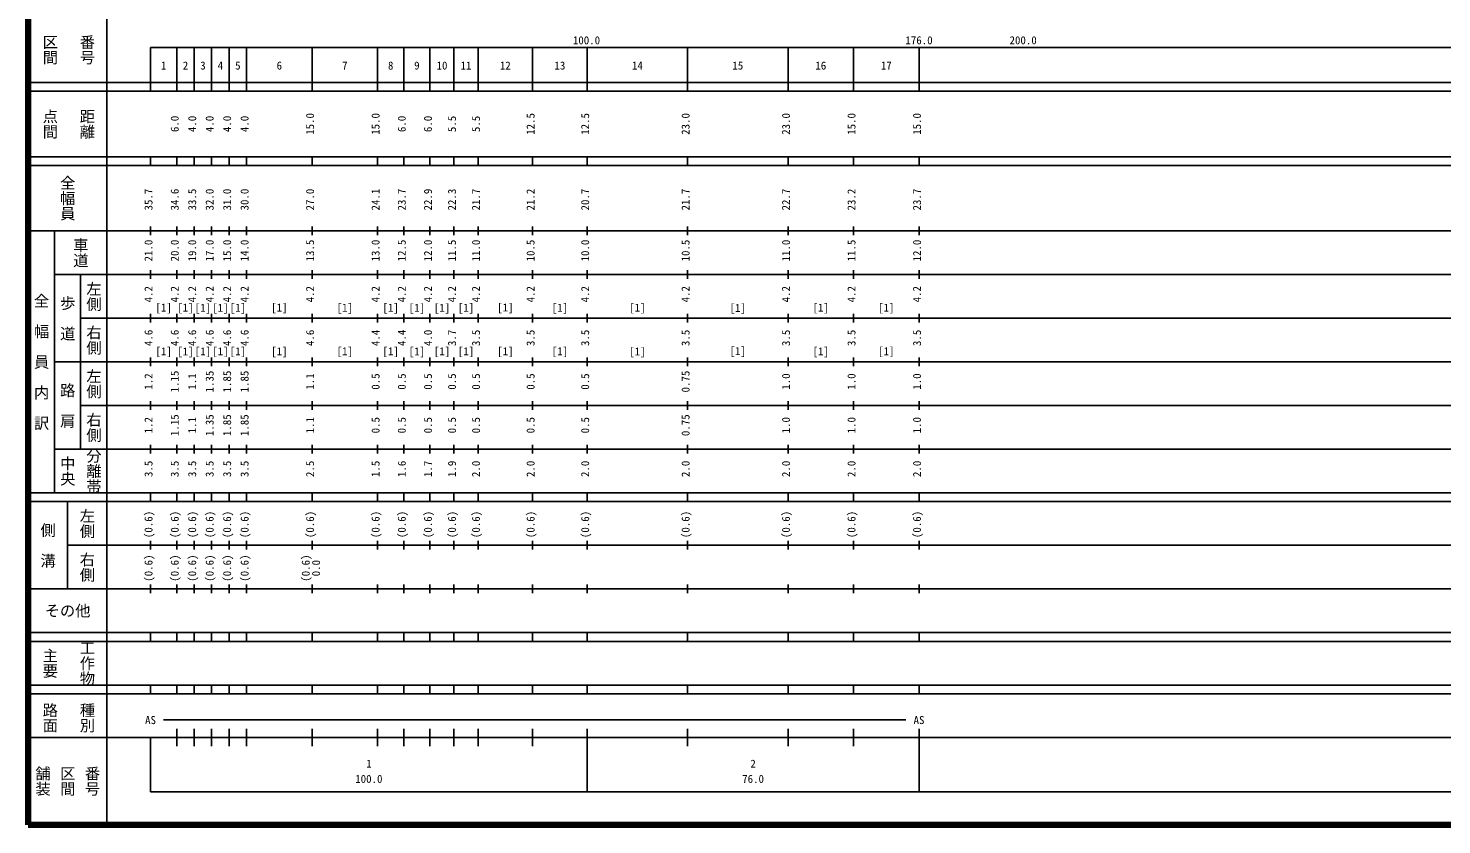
# Model space of a CAD drawing. Units: millimetres on the paper, enlarged 1000 times. Extents: x 40000 to 680000, y 20000 to 380000.
# Drawn here: x 40000 to 363711, y 20000 to 202409 of the extents above; entities that cross this region are included whole.
import ezdxf
from ezdxf.enums import TextEntityAlignment as Align

# ---------------------------------------------------------------- set-up
doc = ezdxf.new("R2010")
doc.units = ezdxf.units.MM
doc.header["$LTSCALE"] = 1000
doc.layers.add('M-TTL', color=2, linetype='Continuous', lineweight=140)
doc.layers.add('M-TTL-BAND', color=7, linetype='Continuous', lineweight=25)
doc.styles.add('@ＭＳ ゴシック', font='')
doc.styles.add('ＭＳ ゴシック', font='')
doc.styles.get('@ＭＳ ゴシック').set_extended_font_data('@MS Gothic')
doc.styles.get('ＭＳ ゴシック').set_extended_font_data('MS Gothic')

msp = doc.modelspace()

# ---------------------------------------------------------------- linework, layer by layer
at = {"layer": 'M-TTL'}
for p, q in [((40000, 380000), (40000, 20000)), ((40000, 20000), (680000, 20000))]:
    msp.add_line(p, q, dxfattribs=at)
at = {"layer": 'M-TTL-BAND'}
for p, q in [((58000, 370000), (58000, 20000)), ((68000, 198000), (579000, 198000)), ((68000, 198000), (68000, 188000)), ((74000, 188000), (74000, 198000)), ((78000, 188000), (78000, 198000)), ((82000, 188000), (82000, 198000)), ((86000, 188000), (86000, 198000)), ((90000, 188000), (90000, 198000)), ((105000, 188000), (105000, 198000)), ((120000, 188000), (120000, 198000)), ((126000, 188000), (126000, 198000)), ((132000, 188000), (132000, 198000)), ((137500, 188000), (137500, 198000)), ((143000, 188000), (143000, 198000)), ((155500, 188000), (155500, 198000)), ((168000, 188000), (168000, 198000)), ((191000, 188000), (191000, 198000)), ((214000, 188000), (214000, 198000)), ((229000, 188000), (229000, 198000)), ((244000, 188000), (244000, 198000)), ((40000, 190000), (579000, 190000)), ((40000, 188000), (579000, 188000)), ((40000, 173000), (579000, 173000)), ((68000, 171000), (68000, 173000)), ((74000, 171000), (74000, 173000)), ((78000, 171000), (78000, 173000)), ((82000, 171000), (82000, 173000)), ((86000, 171000), (86000, 173000)), ((90000, 171000), (90000, 173000)), ((105000, 171000), (105000, 173000)), ((120000, 171000), (120000, 173000)), ((126000, 171000), (126000, 173000)), ((132000, 171000), (132000, 173000)), ((137500, 171000), (137500, 173000)), ((143000, 171000), (143000, 173000)), ((155500, 171000), (155500, 173000)), ((168000, 171000), (168000, 173000)), ((191000, 171000), (191000, 173000)), ((214000, 171000), (214000, 173000)), ((229000, 171000), (229000, 173000)), ((244000, 171000), (244000, 173000)), ((40000, 171000), (579000, 171000)), ((40000, 156000), (579000, 156000)), ((46000, 96000), (46000, 156000)), ((68000, 155000), (68000, 157000)), ((74000, 155000), (74000, 157000)), ((78000, 155000), (78000, 157000)), ((82000, 155000), (82000, 157000)), ((86000, 155000), (86000, 157000)), ((90000, 155000), (90000, 157000)), ((105000, 155000), (105000, 157000)), ((120000, 155000), (120000, 157000)), ((126000, 155000), (126000, 157000)), ((132000, 155000), (132000, 157000)), ((137500, 155000), (137500, 157000)), ((143000, 155000), (143000, 157000)), ((155500, 155000), (155500, 157000)), ((168000, 155000), (168000, 157000)), ((191000, 155000), (191000, 157000)), ((214000, 155000), (214000, 157000)), ((229000, 155000), (229000, 157000)), ((244000, 155000), (244000, 157000)), ((46000, 146000), (579000, 146000)), ((52000, 146000), (52000, 106000)), ((68000, 145000), (68000, 147000)), ((74000, 145000), (74000, 147000)), ((78000, 145000), (78000, 147000)), ((82000, 145000), (82000, 147000)), ((86000, 145000), (86000, 147000)), ((90000, 145000), (90000, 147000)), ((105000, 145000), (105000, 147000)), ((120000, 145000), (120000, 147000)), ((126000, 145000), (126000, 147000)), ((132000, 145000), (132000, 147000)), ((137500, 145000), (137500, 147000)), ((143000, 145000), (143000, 147000)), ((155500, 145000), (155500, 147000)), ((168000, 145000), (168000, 147000)), ((191000, 145000), (191000, 147000)), ((214000, 145000), (214000, 147000)), ((229000, 145000), (229000, 147000)), ((244000, 145000), (244000, 147000)), ((52000, 136000), (579000, 136000)), ((68000, 135000), (68000, 137000)), ((74000, 135000), (74000, 137000)), ((78000, 135000), (78000, 137000)), ((82000, 135000), (82000, 137000)), ((86000, 135000), (86000, 137000)), ((90000, 135000), (90000, 137000)), ((105000, 135000), (105000, 137000)), ((120000, 135000), (120000, 137000)), ((126000, 135000), (126000, 137000)), ((132000, 135000), (132000, 137000)), ((137500, 135000), (137500, 137000)), ((143000, 135000), (143000, 137000)), ((155500, 135000), (155500, 137000)), ((168000, 135000), (168000, 137000)), ((191000, 135000), (191000, 137000)), ((214000, 135000), (214000, 137000)), ((229000, 135000), (229000, 137000)), ((244000, 135000), (244000, 137000)), ((68000, 125000), (68000, 127000)), ((74000, 125000), (74000, 127000)), ((78000, 125000), (78000, 127000)), ((82000, 125000), (82000, 127000)), ((86000, 125000), (86000, 127000)), ((90000, 125000), (90000, 127000)), ((105000, 125000), (105000, 127000)), ((120000, 125000), (120000, 127000)), ((126000, 125000), (126000, 127000)), ((132000, 125000), (132000, 127000)), ((137500, 125000), (137500, 127000)), ((143000, 125000), (143000, 127000)), ((155500, 125000), (155500, 127000)), ((168000, 125000), (168000, 127000)), ((191000, 125000), (191000, 127000)), ((214000, 125000), (214000, 127000)), ((229000, 125000), (229000, 127000)), ((244000, 125000), (244000, 127000)), ((46000, 126000), (579000, 126000)), ((68000, 115000), (68000, 117000)), ((74000, 115000), (74000, 117000)), ((78000, 115000), (78000, 117000)), ((82000, 115000), (82000, 117000)), ((86000, 115000), (86000, 117000)), ((90000, 115000), (90000, 117000)), ((105000, 115000), (105000, 117000)), ((120000, 115000), (120000, 117000)), ((126000, 115000), (126000, 117000)), ((132000, 115000), (132000, 117000)), ((137500, 115000), (137500, 117000)), ((143000, 115000), (143000, 117000)), ((155500, 115000), (155500, 117000)), ((168000, 115000), (168000, 117000)), ((191000, 115000), (191000, 117000)), ((214000, 115000), (214000, 117000)), ((229000, 115000), (229000, 117000)), ((244000, 115000), (244000, 117000)), ((52000, 116000), (579000, 116000)), ((68000, 105000), (68000, 107000)), ((74000, 105000), (74000, 107000)), ((78000, 105000), (78000, 107000)), ((82000, 105000), (82000, 107000)), ((86000, 105000), (86000, 107000)), ((90000, 105000), (90000, 107000)), ((105000, 105000), (105000, 107000)), ((120000, 105000), (120000, 107000)), ((126000, 105000), (126000, 107000)), ((132000, 105000), (132000, 107000)), ((137500, 105000), (137500, 107000)), ((143000, 105000), (143000, 107000)), ((155500, 105000), (155500, 107000)), ((168000, 105000), (168000, 107000)), ((191000, 105000), (191000, 107000)), ((214000, 105000), (214000, 107000)), ((229000, 105000), (229000, 107000)), ((244000, 105000), (244000, 107000)), ((46000, 106000), (579000, 106000)), ((40000, 96000), (579000, 96000)), ((40000, 94000), (579000, 94000)), ((49000, 94000), (49000, 74000)), ((68000, 94000), (68000, 96000)), ((74000, 94000), (74000, 96000)), ((78000, 94000), (78000, 96000)), ((82000, 94000), (82000, 96000)), ((86000, 94000), (86000, 96000)), ((90000, 94000), (90000, 96000)), ((105000, 94000), (105000, 96000)), ((120000, 94000), (120000, 96000)), ((126000, 94000), (126000, 96000)), ((132000, 94000), (132000, 96000)), ((137500, 94000), (137500, 96000)), ((143000, 94000), (143000, 96000)), ((155500, 94000), (155500, 96000)), ((168000, 94000), (168000, 96000)), ((191000, 94000), (191000, 96000)), ((214000, 94000), (214000, 96000)), ((229000, 94000), (229000, 96000)), ((244000, 94000), (244000, 96000)), ((68000, 83000), (68000, 85000)), ((74000, 83000), (74000, 85000)), ((78000, 83000), (78000, 85000)), ((82000, 83000), (82000, 85000)), ((86000, 83000), (86000, 85000)), ((90000, 83000), (90000, 85000)), ((105000, 83000), (105000, 85000)), ((120000, 83000), (120000, 85000)), ((126000, 83000), (126000, 85000)), ((132000, 83000), (132000, 85000)), ((137500, 83000), (137500, 85000)), ((143000, 83000), (143000, 85000)), ((155500, 83000), (155500, 85000)), ((168000, 83000), (168000, 85000)), ((191000, 83000), (191000, 85000)), ((214000, 83000), (214000, 85000)), ((229000, 83000), (229000, 85000)), ((244000, 83000), (244000, 85000)), ((49000, 84000), (579000, 84000)), ((68000, 73000), (68000, 75000)), ((74000, 73000), (74000, 75000)), ((78000, 73000), (78000, 75000)), ((82000, 73000), (82000, 75000)), ((86000, 73000), (86000, 75000)), ((90000, 73000), (90000, 75000)), ((105000, 73000), (105000, 75000)), ((120000, 73000), (120000, 75000)), ((126000, 73000), (126000, 75000)), ((132000, 73000), (132000, 75000)), ((137500, 73000), (137500, 75000)), ((143000, 73000), (143000, 75000)), ((155500, 73000), (155500, 75000)), ((168000, 73000), (168000, 75000)), ((191000, 73000), (191000, 75000)), ((214000, 73000), (214000, 75000)), ((229000, 73000), (229000, 75000)), ((244000, 73000), (244000, 75000)), ((40000, 74000), (579000, 74000)), ((40000, 64000), (579000, 64000)), ((40000, 62000), (579000, 62000)), ((68000, 62000), (68000, 64000)), ((74000, 62000), (74000, 64000)), ((78000, 62000), (78000, 64000)), ((82000, 62000), (82000, 64000)), ((86000, 62000), (86000, 64000)), ((90000, 62000), (90000, 64000)), ((105000, 62000), (105000, 64000)), ((120000, 62000), (120000, 64000)), ((126000, 62000), (126000, 64000)), ((132000, 62000), (132000, 64000)), ((137500, 62000), (137500, 64000)), ((143000, 62000), (143000, 64000)), ((155500, 62000), (155500, 64000)), ((168000, 62000), (168000, 64000)), ((191000, 62000), (191000, 64000)), ((214000, 62000), (214000, 64000)), ((229000, 62000), (229000, 64000)), ((244000, 62000), (244000, 64000)), ((40000, 52000), (579000, 52000)), ((68000, 50000), (68000, 52000)), ((74000, 50000), (74000, 52000)), ((78000, 50000), (78000, 52000)), ((82000, 50000), (82000, 52000)), ((86000, 50000), (86000, 52000)), ((90000, 50000), (90000, 52000)), ((105000, 50000), (105000, 52000)), ((120000, 50000), (120000, 52000)), ((126000, 50000), (126000, 52000)), ((132000, 50000), (132000, 52000)), ((137500, 50000), (137500, 52000)), ((143000, 50000), (143000, 52000)), ((155500, 50000), (155500, 52000)), ((168000, 50000), (168000, 52000)), ((191000, 50000), (191000, 52000)), ((214000, 50000), (214000, 52000)), ((229000, 50000), (229000, 52000)), ((244000, 50000), (244000, 52000)), ((40000, 50000), (579000, 50000)), ((71000, 44000), (241000, 44000)), ((40000, 40000), (579000, 40000)), ((68000, 40000), (68000, 27500)), ((74000, 38000), (74000, 42000)), ((78000, 38000), (78000, 42000)), ((82000, 38000), (82000, 42000)), ((86000, 38000), (86000, 42000)), ((90000, 38000), (90000, 42000)), ((105000, 38000), (105000, 42000)), ((120000, 38000), (120000, 42000)), ((126000, 38000), (126000, 42000)), ((132000, 38000), (132000, 42000)), ((137500, 38000), (137500, 42000)), ((143000, 38000), (143000, 42000)), ((155500, 38000), (155500, 42000)), ((168000, 27500), (168000, 42000)), ((191000, 38000), (191000, 42000)), ((214000, 38000), (214000, 42000)), ((229000, 38000), (229000, 42000)), ((244000, 27500), (244000, 42000)), ((68000, 27500), (579000, 27500))]:
    msp.add_line(p, q, dxfattribs=at)

# ---------------------------------------------------------------- texts
at = {"layer": 'M-TTL-BAND', "style": '@ＭＳ ゴシック'}
for s, p in [('番号', (53500, 197500)), ('区間', (45000, 197500)), ('点間', (45000, 180500)), ('距離', (53500, 180500)), ('全幅員', (49000, 163500)), ('車道', (52000, 151000)), ('左側', (55000, 141000)), ('全\u3000幅\u3000員\u3000内\u3000訳', (43000, 126000)), ('歩\u3000道', (49000, 136000)), ('右側', (55000, 131000)), ('左側', (55000, 121000)), ('路\u3000肩', (49000, 116000)), ('右側', (55000, 111000)), ('中央', (49000, 101000)), ('分離帯', (55000, 101000)), ('左側', (53500, 89000)), ('側\u3000溝', (44500, 84000)), ('右側', (53500, 79000)), ('工作物', (53500, 57000)), ('主要', (45000, 57000)), ('路面', (45000, 44500)), ('種別', (53500, 44500)), ('舗装', (43333, 30000)), ('区間', (49000, 30000)), ('番号', (54667, 30000))]:
    msp.add_text(s, height=2566, rotation=270, dxfattribs=at).set_placement(p, align=Align.MIDDLE_CENTER)
at = {"layer": 'M-TTL-BAND', "style": 'ＭＳ ゴシック'}
for s, p in [('100.0', (167844, 198195)), ('176.0', (244000, 198195)), ('200.0', (267844, 198195)), ('1', (71000, 192405)), ('2', (76000, 192405)), ('3', (80000, 192405)), ('4', (84000, 192405)), ('5', (88000, 192405)), ('6', (97500, 192405)), ('7', (112500, 192405)), ('8', (123000, 192405)), ('9', (129000, 192405)), ('10', (134750, 192405)), ('11', (140250, 192405)), ('12', (149250, 192405)), ('13', (161750, 192405)), ('14', (179500, 192405)), ('15', (202500, 192405)), ('16', (221500, 192405)), ('17', (236500, 192405)), ('[1]', (71000, 136980)), ('[1]', (76000, 136974)), ('[1]', (80000, 136920)), ('[1]', (84000, 136920)), ('[1]', (88000, 136954)), ('[1]', (97500, 136984)), ('[1]', (112500, 136955)), ('[1]', (123000, 136955)), ('[1]', (129000, 136922)), ('[1]', (134750, 136922)), ('[1]', (140250, 136955)), ('[1]', (149250, 137001)), ('[1]', (161750, 136947)), ('[1]', (179500, 136965)), ('[1]', (202500, 136916)), ('[1]', (221500, 136961)), ('[1]', (236500, 136961)), ('[1]', (71000, 126965)), ('[1]', (80000, 126965)), ('[1]', (84000, 126962)), ('[1]', (88000, 126962)), ('[1]', (112500, 126967)), ('[1]', (123000, 126967)), ('[1]', (134750, 126967)), ('[1]', (140250, 126967)), ('[1]', (149250, 126967)), ('[1]', (161750, 126967)), ('[1]', (202500, 127024)), ('[1]', (236500, 126983)), ('[1]', (76000, 126932)), ('[1]', (97500, 126959)), ('[1]', (129000, 126934)), ('[1]', (179500, 126917)), ('[1]', (221500, 126959)), ('AS', (68000, 42500)), ('AS', (244000, 42500)), ('1', (118000, 32523)), ('2', (206000, 32523)), ('100.0', (118000, 29033)), ('76.0', (206000, 29033))]:
    msp.add_text(s, height=1833, dxfattribs=at).set_placement(p, align=Align.BOTTOM_CENTER)
for s, p in [('6.0', (75000, 180500)), ('4.0', (79000, 180500)), ('4.0', (83000, 180500)), ('4.0', (87000, 180500)), ('4.0', (91000, 180500)), ('15.0', (106000, 180500)), ('15.0', (121000, 180500)), ('6.0', (127000, 180500)), ('6.0', (133000, 180500)), ('5.5', (138500, 180500)), ('5.5', (144000, 180500)), ('12.5', (156500, 180500)), ('12.5', (169000, 180500)), ('23.0', (192000, 180500)), ('23.0', (215000, 180500)), ('15.0', (230000, 180500)), ('15.0', (245000, 180500)), ('35.7', (69000, 163174)), ('34.6', (75000, 163174)), ('33.5', (79000, 163174)), ('32.0', (83000, 163174)), ('31.0', (87000, 163174)), ('30.0', (91000, 163174)), ('27.0', (106000, 163174)), ('24.1', (121000, 163174)), ('23.7', (127000, 163174)), ('22.9', (133000, 163174)), ('22.3', (138500, 163174)), ('21.7', (144000, 163174)), ('21.2', (156500, 163174)), ('20.7', (169000, 163174)), ('21.7', (192000, 163174)), ('22.7', (215000, 163174)), ('23.2', (230000, 163174)), ('23.7', (245000, 163174)), ('21.0', (69000, 151500)), ('20.0', (75000, 151500)), ('19.0', (79000, 151500)), ('17.0', (83000, 151500)), ('15.0', (87000, 151500)), ('14.0', (91000, 151500)), ('13.5', (106000, 151500)), ('13.0', (121000, 151500)), ('12.5', (127000, 151500)), ('12.0', (133000, 151500)), ('11.5', (138500, 151500)), ('11.0', (144000, 151500)), ('10.5', (156500, 151500)), ('10.0', (169000, 151500)), ('10.5', (192000, 151500)), ('11.0', (215000, 151500)), ('11.5', (230000, 151500)), ('12.0', (245000, 151500)), ('4.2', (69000, 141500)), ('4.2', (75000, 141500)), ('4.2', (79000, 141500)), ('4.2', (83000, 141500)), ('4.2', (87000, 141500)), ('4.2', (91000, 141500)), ('4.2', (106000, 141500)), ('4.2', (121000, 141500)), ('4.2', (127000, 141500)), ('4.2', (133000, 141500)), ('4.2', (138500, 141500)), ('4.2', (144000, 141500)), ('4.2', (156500, 141500)), ('4.2', (169000, 141500)), ('4.2', (192000, 141500)), ('4.2', (215000, 141500)), ('4.2', (230000, 141500)), ('4.2', (245000, 141500)), ('4.6', (69000, 131500)), ('4.6', (75000, 131500)), ('4.6', (79000, 131500)), ('4.6', (83000, 131500)), ('4.6', (87000, 131500)), ('4.6', (91000, 131500)), ('4.6', (106000, 131500)), ('4.4', (121000, 131500)), ('4.4', (127000, 131500)), ('4.0', (133000, 131500)), ('3.7', (138500, 131500)), ('3.5', (144000, 131500)), ('3.5', (156500, 131500)), ('3.5', (169000, 131500)), ('3.5', (192000, 131500)), ('3.5', (215000, 131500)), ('3.5', (230000, 131500)), ('3.5', (245000, 131500)), ('1.2', (69000, 121500)), ('1.15', (75000, 121500)), ('1.1', (79000, 121500)), ('1.35', (83000, 121500)), ('1.85', (87000, 121500)), ('1.85', (91000, 121500)), ('1.1', (106000, 121500)), ('0.5', (121000, 121500)), ('0.5', (127000, 121500)), ('0.5', (133000, 121500)), ('0.5', (138500, 121500)), ('0.5', (144000, 121500)), ('0.5', (156500, 121500)), ('0.5', (169000, 121500)), ('0.75', (192000, 121500)), ('1.0', (215000, 121500)), ('1.0', (230000, 121500)), ('1.0', (245000, 121500)), ('1.15', (75000, 111500)), ('1.35', (83000, 111500)), ('1.85', (87000, 111500)), ('1.85', (91000, 111500)), ('0.75', (192000, 111500)), ('1.2', (69000, 111500)), ('1.1', (79000, 111500)), ('1.1', (106000, 111500)), ('0.5', (121000, 111500)), ('0.5', (127000, 111500)), ('0.5', (133000, 111500)), ('0.5', (138500, 111500)), ('0.5', (144000, 111500)), ('0.5', (156500, 111500)), ('0.5', (169000, 111500)), ('1.0', (215000, 111500)), ('1.0', (230000, 111500)), ('1.0', (245000, 111500)), ('3.5', (69000, 101500)), ('3.5', (75000, 101500)), ('3.5', (79000, 101500)), ('3.5', (83000, 101500)), ('3.5', (87000, 101500)), ('3.5', (91000, 101500)), ('2.5', (106000, 101500)), ('1.5', (121000, 101500)), ('1.6', (127000, 101500)), ('1.7', (133000, 101500)), ('1.9', (138500, 101500)), ('2.0', (144000, 101500)), ('2.0', (156500, 101500)), ('2.0', (169000, 101500)), ('2.0', (192000, 101500)), ('2.0', (215000, 101500)), ('2.0', (230000, 101500)), ('2.0', (245000, 101500)), ('(0.6)', (69000, 88764)), ('(0.6)', (75000, 88764)), ('(0.6)', (79000, 88764)), ('(0.6)', (83000, 88764)), ('(0.6)', (87000, 88764)), ('(0.6)', (91000, 88764)), ('(0.6)', (106000, 88764)), ('(0.6)', (121000, 88764)), ('(0.6)', (127000, 88764)), ('(0.6)', (133000, 88764)), ('(0.6)', (138500, 88764)), ('(0.6)', (144000, 88764)), ('(0.6)', (156500, 88764)), ('(0.6)', (169000, 88764)), ('(0.6)', (192000, 88764)), ('(0.6)', (215000, 88764)), ('(0.6)', (230000, 88764)), ('(0.6)', (245000, 88764)), ('(0.6)', (69000, 78764)), ('(0.6)', (75000, 78764)), ('(0.6)', (79000, 78764)), ('(0.6)', (83000, 78764)), ('(0.6)', (87000, 78764)), ('(0.6)', (91000, 78764)), ('(0.6)', (105000, 78764)), ('0.0', (107370, 78764))]:
    msp.add_text(s, height=1833, rotation=90, dxfattribs=at).set_placement(p, align=Align.BOTTOM_CENTER)
msp.add_text('その他', height=2566, dxfattribs=at).set_placement((49000, 69000), align=Align.MIDDLE_CENTER)

doc.saveas('drawing.dxf')
